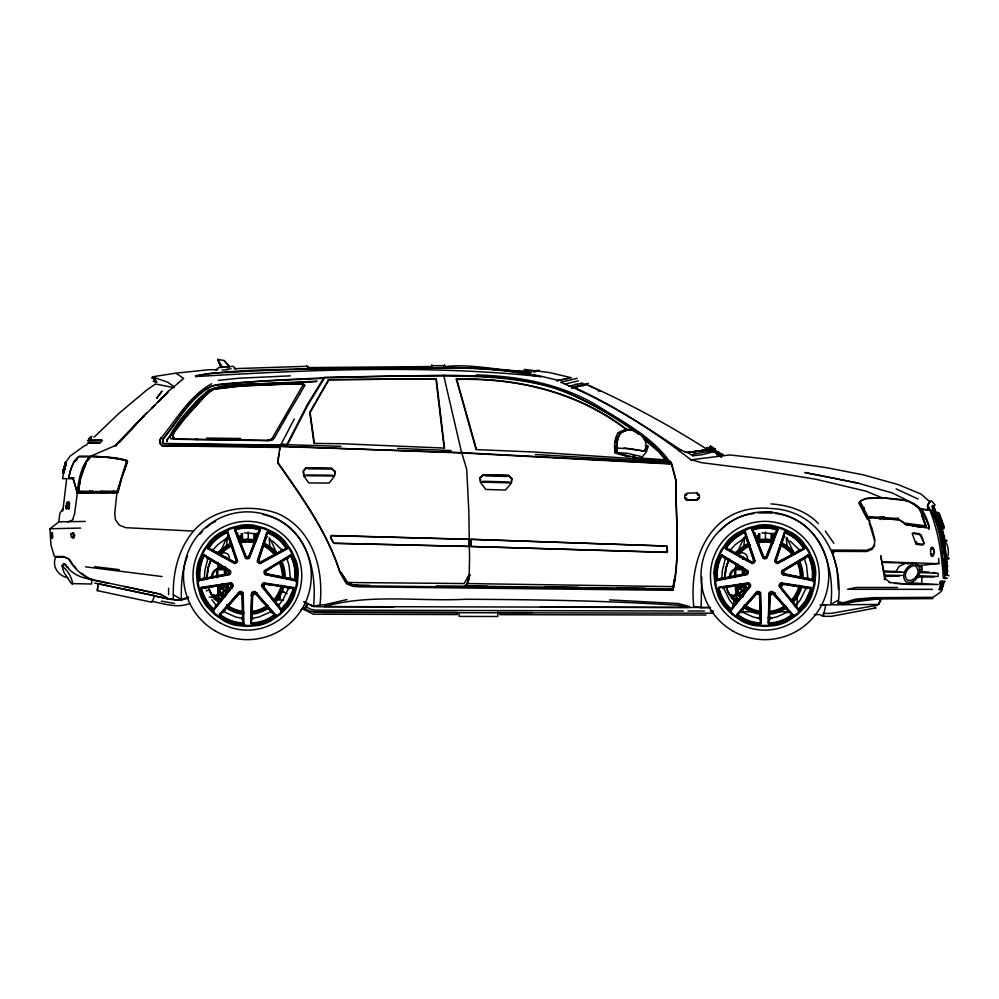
<?xml version="1.0" encoding="UTF-8"?>
<svg xmlns="http://www.w3.org/2000/svg" width="999" height="999" viewBox="0 0 999 999"><rect width="100%" height="100%" fill="white"/><g stroke="black" fill="none" stroke-linecap="round" stroke-linejoin="round"><path stroke-width="1.5" d="M241.958 619.505L242.657 615.646L242.045 593.881A2.398 2.21 20.1 0 0 239.785 593.056L223.077 611.875L223.289 612.674M251.923 624.038L252.647 623.001L250.849 623.251L251.96 593.369A3.459 3.309 -19.9 0 1 255.182 592.207L274.513 614.285L274.176 615.559L269.006 618.793A41.908 41.908 0 0 1 258.379 622.652L252.335 623.476L251.261 622.714L252.41 593.906A2.81 2.66 -19.9 0 1 255.17 592.907L273.863 614.248L273.639 615.396L268.669 618.443A40.522 40.522 0 0 1 258.416 622.165L250.849 623.251L251.561 592.769A3.896 3.734 -19.9 0 1 255.107 591.483L275.175 614.435L274.85 615.734L269.418 619.13A44.031 44.031 0 0 1 258.266 623.164C256.381 623.276 249.675 625.636 251.736 622.265M769.392 624.038L770.117 623.001L768.318 623.251L769.442 593.369A3.459 3.309 -19.9 0 1 772.652 592.207L791.982 614.285L791.645 615.559L786.475 618.793A41.908 41.908 0 0 1 775.848 622.652L769.804 623.476L768.731 622.714L769.879 593.906A2.81 2.66 -19.9 0 1 772.639 592.907L791.333 614.248L791.108 615.396L786.138 618.443A40.522 40.522 0 0 1 775.886 622.165L768.318 623.251L769.03 592.769A3.896 3.734 -19.9 0 1 772.577 591.483L792.644 614.435L792.319 615.734L786.887 619.13A44.031 44.031 0 0 1 775.736 623.164C773.85 623.276 767.145 625.636 769.205 622.265M797.14 604.133L797.152 596.453M932.841 598.626L873.126 598.963L855.419 600.449L843.955 603.821L838.198 603.783C844.068 559.065 820.703 509.902 770.229 508.454C711.713 503.196 688.386 557.117 693.768 606.543L701.136 607.679L710.476 607.642M303.796 601.76L313.511 606.48L319.98 604.832C324.088 569.592 312.912 529.145 277.872 513.611C249.862 503.259 213.711 507.654 193.519 531.106C177.622 549.925 172.253 574.875 173.439 598.975L168.594 598.901L94.743 583.091M188.674 597.04L181.368 599.575C181.094 584.852 181.868 569.705 187.575 555.956M242.757 619.043L242.769 615.659M242.919 622.252L242.332 593.893A2.81 2.66 20.1 0 0 239.573 592.882L220.816 614.16L221.041 615.322L225.999 618.381A40.522 40.522 0 0 0 236.239 622.127L243.806 623.239L243.182 592.757A3.896 3.734 20.1 0 0 239.648 591.458L219.505 614.348L219.817 615.659L225.25 619.055A44.043 44.043 0 0 0 236.388 623.126C240.971 625.249 243.931 622.215 243.806 623.239L242.008 622.989L242.72 624.025M243.394 622.702L242.782 593.356A3.459 3.309 20.1 0 0 239.56 592.182L220.167 614.198L220.492 615.484L225.662 618.731A41.908 41.908 0 0 0 236.276 622.614C239.947 625.187 243.744 621.278 243.232 623.9L242.32 623.463M252.697 619.517L252.023 615.659L252.685 593.906A2.398 2.21 -19.9 0 1 254.957 593.081L269.405 609.365L271.341 612.774M444.38 365.884L444.368 367.57L470.429 368.132M444.655 364.685L444.555 367.32L482.879 368.107L531.268 372.664M759.427 619.505L760.239 616.795M760.389 622.252L759.802 593.893A2.81 2.66 20.1 0 0 757.042 592.882L738.286 614.16L738.511 615.322L743.468 618.381A40.522 40.522 0 0 0 753.708 622.127L761.275 623.239L760.664 592.757A3.896 3.734 20.1 0 0 757.117 591.458L736.975 614.348L737.299 615.659L742.719 619.055A44.043 44.043 0 0 0 753.858 623.126C758.441 625.249 761.4 622.215 761.275 623.239L759.477 622.989L760.189 624.025M760.863 622.702L760.251 593.356A3.459 3.309 20.1 0 0 757.042 592.182L737.637 614.198L737.961 615.484L743.131 618.731A41.908 41.908 0 0 0 753.745 622.614C757.417 625.187 761.213 621.278 760.701 623.9L759.789 623.463M226.036 594.58L225.599 594.892C217.932 596.603 216.221 585.489 224.763 586.888L226.036 587.087L224.763 586.163L225.836 586.588L219.743 587.35L217.957 590.696L219.743 594.043L225.786 594.417L225.836 595.067L225.836 586.588L217.982 585.651L217.932 595.466C211.276 598.051 209.303 591.608 208.379 586.638M743.756 595.067L743.718 594.417C737.886 596.428 733.89 591.346 735.901 585.651L743.756 586.588L743.955 594.58M217.982 585.651L217.932 595.466L224.763 595.466L224.763 594.505L224.763 595.466M726.298 586.638C727.222 591.608 729.208 598.051 735.851 595.466L735.901 585.651M760.102 619.03L759.515 593.881A2.398 2.21 20.1 0 0 757.254 593.056L740.546 611.875L740.759 612.674M65.734 462.287L62.862 472.477L65.734 462.287L62.55 478.646L66.658 478.658L62.837 511.063M65.734 462.562L64.61 466.57M66.783 506.343L66.271 505.369L66.396 506.306L66.384 505.619L66.396 506.306L67.77 506.093L68.132 502.41C68.332 503.996 70.842 502.747 67.795 505.232C69.256 507.442 67.095 503.621 67.22 504.02C70.03 501.248 66.234 503.371 68.044 503.359L67.895 503.396M67.42 502.347L68.544 503.384L67.408 502.922C66.471 503.071 66.496 502.272 67.033 503.409L66.533 502.647L67.433 503.346M66.409 505.719L67.108 506.293L67.882 505.357C71.079 498.301 68.506 508.354 67.32 504.02L68.019 503.658L67.445 506.268L69.368 505.669L69.318 506.381L67.445 506.268L69.318 506.381L69.368 505.669M313.511 606.48C317.482 568.806 305.594 522.814 262.912 514.585M64.148 466.633L63.412 472.003M65.222 462.762L64.685 465.172L65.472 462.325M204.52 577.185L204.72 571.203L207.617 559.615M721.99 577.185L722.202 571.203L725.087 559.615M256.106 540.721L256.268 536.151M773.313 540.721L773.488 536.151L773.488 540.746M52.235 533.778L52.423 532.754L52.66 538.124M205.195 588.573L205.544 587.824L222.053 584.964M722.664 588.573L723.014 587.824L747.864 583.841A2.81 2.66 60.1 0 1 749.325 586.388L731.555 608.491L730.381 608.466L726.51 604.108A40.534 40.534 0 0 1 721.078 594.655L718.681 587.387L748.825 582.804A3.896 3.734 60.1 0 1 750.711 586.076L731.593 609.815L730.257 609.727L725.973 604.969A44.031 44.031 0 0 1 720.067 594.68C711.413 582.217 733.366 588.861 739.472 584.69M66.733 505.344L66.271 506.018L66.883 505.332L66.246 505.706L68.219 505.694L67.695 506.281L67.832 503.896L66.696 504.52L67.72 504.707M68.157 506.406L67.22 505.606L67.108 506.293L68.269 505.244L67.295 505.044L67.745 505.656M63.149 472.415L63.986 468.331L62.862 472.477L63.861 468.319L63.112 471.316C62.9 475.799 64.748 461.7 63.062 472.19L63.212 472.677M941.982 540.871L942.232 540.009L942.681 544.58M945.603 575.199L945.653 561.213M730.044 576.885L730.169 574.388M207.13 576.885L208.004 568.506L211.301 559.178M229.146 583.878L230.432 584.115A2.398 2.21 60.1 0 1 231.643 586.201L229.845 589.697L214.086 608.491C214.073 612.774 209.328 605.931 208.504 604.969A44.031 44.031 0 0 1 202.585 594.68L200.624 588.598L201.211 587.387L231.356 582.804A3.896 3.734 60.1 0 1 233.242 586.076L214.123 609.815L209.041 604.108A40.534 40.534 0 0 1 203.609 594.655L200.824 587.699L201.985 588.374L230.394 583.841A2.81 2.66 60.1 0 1 231.855 586.388L231.406 587.624M725.049 576.885L725.923 568.506L728.546 560.451M731.63 609.14L731.593 609.815L730.793 608.641L730.731 609.952L726.223 604.495A41.908 41.908 0 0 1 720.591 594.705L718.718 588.898L719.292 587.699L748.301 583.304A3.459 3.309 60.1 0 1 750.012 586.263L731.63 609.14L730.381 608.466L731.131 610.002L731.555 608.491M921.577 584.19L921.99 576.585M712.275 448.551L715.034 451.373L701.81 454.745L692.869 455.781L692.956 454.183L710.351 451.061M946.503 570.804L946.265 575.362L946.428 561.201M614.885 445.454L615.459 452.447M675.886 480.169C675.324 516.283 680.531 554.045 672.814 589.348L358.966 585.826L352.56 585.352L346.366 582.779L339.76 571.515C326.86 530.993 301.698 496.565 277.66 462.1L280.332 444.493L287.025 444.355L307.292 404.695L324.126 377.297L443.656 375.262C484.827 375.811 527.085 376.785 566.008 391.708C603.296 409.74 642.669 429.695 669.055 462.412L665.122 459.84L634.84 457.654L633.528 458.666L534.715 452.035L476.111 449.6L456.268 379.096C517.707 377.41 578.646 392.108 627.884 430.269M279.595 450.574L280.532 445.467L163.561 443.768L162.375 442.832L162.912 438.886C179.808 420.342 192.208 388.686 219.593 384.228C278.858 379.083 338.361 376.96 397.827 376.148C449.687 376.348 502.859 373.189 553.271 387.824C584.028 398.301 612.487 414.997 638.536 434.29M279.096 453.658L277.859 463.086C301.898 497.539 327.06 531.98 339.96 572.489L346.566 583.766L352.747 586.338L359.165 586.813L673.014 590.334C680.731 555.032 675.524 517.257 676.086 481.156L671.278 463.648L461.738 452.622L279.895 446.516M95.504 580.806L90.822 579.283L160.177 594.143L168.594 598.901L160.165 594.143L124.176 586.475M946.702 575.449L946.965 561.201M946.965 575.461L947.227 561.201L945.017 561.226M62.737 567.12L64.011 564.423L65.709 564.822C71.116 573.763 81.606 578.359 91.721 579.283M226.823 592.195L227.173 587.462L226.036 584.615M227.01 592.207L227.36 587.424L226.224 584.565M744.742 592.195L745.092 587.462M744.929 592.207L745.291 587.424L743.968 584.615M68.931 502.31L69.418 503.096M226.623 546.853L227.335 537.687L217.595 544.817L213.586 549.275M743.83 546.853L744.555 537.687M212.787 609.727L212.899 608.466L213.661 610.002L214.086 608.491M730.257 609.727L730.306 609.04M63.711 468.344L62.962 472.702M68.569 508.691L68.719 506.943C71.204 511.051 61.463 506.593 69.206 506.805L69.018 508.953M206.918 579.245L199.538 580.294L199.788 572.814A40.522 40.522 0 0 1 201.698 562.075L203.684 555.144L204.533 554.982L230.582 570.841A3.896 3.734 -79.9 0 1 229.92 574.55L200.462 579.957L199.525 579.033L199.313 572.927A41.908 41.908 0 0 1 201.298 561.8L203.596 556.156L204.795 555.606L229.845 570.891A3.459 3.309 -79.9 0 1 229.246 574.25L207.13 578.796M465.122 586.038L467.807 583.578L469.867 574.462L467.594 583.566L465.272 586.713L466.97 583.566L469.23 574.462L469.555 558.029L468.818 511.001L466.708 469.355L461.226 450.986L443.656 375.262M739.672 566.271L721.965 556.231L721.515 554.969L721.328 556.668L722.277 555.606L747.314 570.891A3.459 3.309 -79.9 0 1 746.728 574.25L717.944 579.957L716.995 579.033L716.783 572.927A41.908 41.908 0 0 1 718.768 561.8L721.153 555.144L722.002 554.982L748.051 570.841A3.896 3.734 -79.9 0 1 747.389 574.55L717.469 580.456L716.508 579.52L716.295 573.126A44.043 44.043 0 0 1 718.368 561.45L721.153 555.144L721.653 556.356L719.168 562.075A40.522 40.522 0 0 0 717.257 572.814L717.007 580.294L717.869 579.27L746.128 573.901A2.81 2.66 -79.9 0 0 746.64 571.016L725.062 558.116L724.312 558.453M701.785 577.135L701.136 607.679M201.249 588.898L201.823 587.699L230.831 583.304A3.459 3.309 60.1 0 1 232.53 586.263L214.148 609.14L212.837 609.04L208.754 604.495A41.908 41.908 0 0 1 203.122 594.705L200.662 588.061L201.823 588.673L200.624 588.598M295.741 579.67L295.979 573.276A44.031 44.031 0 0 0 293.943 561.6L291.546 555.656L290.322 555.119L264.236 570.891A3.896 3.734 80.1 0 0 264.885 574.612L294.78 580.606L295.741 579.67L294.842 578.783L295.017 572.964A40.522 40.522 0 0 0 293.144 562.225L290.821 555.094L290.359 556.356L272.627 566.346M813.211 579.67L813.448 573.276A44.031 44.031 0 0 0 811.413 561.6L809.015 555.656L807.791 555.119L781.705 570.891A3.896 3.734 80.1 0 0 782.354 574.612L812.249 580.606L813.211 579.67L812.312 578.783L812.487 572.964A40.522 40.522 0 0 0 810.614 562.225L808.291 555.094L807.841 556.356L783.253 571.316A2.398 2.21 80.1 0 0 783.666 573.688L808.316 578.733L808.89 578.159M97.34 590.634L98.052 583.578L154.808 595.666L151.811 602.247L97.34 590.634L98.089 583.578M295.254 579.183L295.492 573.076A41.908 41.908 0 0 0 293.544 561.95L291.258 556.293L290.06 555.744L264.96 570.941A3.459 3.309 80.1 0 0 265.547 574.313L294.318 580.107L295.254 579.183L295.529 580.157L294.842 578.783L295.254 580.444L294.393 579.42L266.146 573.963A2.81 2.66 80.1 0 1 265.647 571.066L287.25 558.254L287.999 558.591M812.736 579.183L812.961 573.076A41.908 41.908 0 0 0 811.013 561.95L808.728 556.293L807.529 555.744L782.429 570.941A3.459 3.309 80.1 0 0 783.016 574.313L811.787 580.107L812.736 579.183L812.999 580.157L812.312 578.783L812.724 580.444L811.862 579.42L783.616 573.963A2.81 2.66 80.1 0 1 783.116 571.066L790.097 566.346M225.037 574.949L226.036 569.155M742.956 574.949L743.968 569.155M743.144 574.962L744.143 569.218M78.409 492.382L117.894 492.37L116.895 492.982L114.748 513.424L115.409 519.605L119.243 525.124L125.812 527.684L193.519 531.106M67.158 504.632L67.27 506.006L68.357 505.694C66.384 505.019 69.418 504.245 68.831 503.971M216.983 568.481L216.771 577.597M734.914 568.481L734.69 577.597M735.202 567.469L734.877 577.597M66.384 505.619L66.933 505.719M69.368 502.984L67.433 503.021M294.318 580.107L294.643 579.183L294.78 580.606L293.956 579.557M811.787 580.107L812.112 579.183L812.249 580.606L811.425 579.557M272.764 584.765L292.769 588.511L293.931 587.837L287.912 601.036L280.569 609.927L261.526 586.113A3.896 3.734 -59.9 0 1 263.424 582.854L293.544 587.537L294.131 588.736L292.145 594.817A44.031 44.031 0 0 1 286.201 605.082C285.377 606.043 280.607 612.874 280.619 608.591L262.912 586.438A2.81 2.66 -59.9 0 1 264.385 583.891L285.864 587.35L289.548 588.736M781.031 587.487L780.594 586.251A2.398 2.21 -59.9 0 1 781.805 584.165L810.239 588.511L811.4 587.837L805.381 601.036L798.039 609.927L778.995 586.113A3.896 3.734 -59.9 0 1 780.893 582.854L811.013 587.537L811.6 588.736L809.615 594.817A44.031 44.031 0 0 1 803.671 605.082C802.846 606.043 798.076 612.874 798.089 608.591L782.379 589.747M68.906 503.721L69.493 504.02L69.056 502.597L69.418 504.358L68.919 502.897M633.179 458.266L633.503 455.681M633.865 455.944L633.528 458.666L667.569 461.113L669.055 462.412L535.302 454.508M58.891 521.091L59.878 513.324L63.049 508.503M938.96 563.324L921.615 565.397L916.058 564.91M74.638 513.361L77.385 492.994L72.964 478.746L68.382 478.633L70.954 468.656L74.438 460.914L78.084 457.08M226.336 574.612L227.135 570.054M744.255 574.612L745.054 570.054M61.813 566.633L62.05 564.86M511.076 482.917L511.663 478.558L508.503 475.661L483.491 475.037L480.319 477.797L480.756 482.092L511.076 482.917L507.942 481.93L483.678 481.268L480.756 482.092M512.075 478.409L511.451 483.079L505.394 490.047L485.839 489.46L480.369 482.242L479.907 477.634L483.354 474.65L508.653 475.274L511.663 478.558M64.198 468.281L63.574 471.491M476.223 374.912C518.131 376.074 560.576 383.728 597.04 405.444C622.727 421.878 651.885 436.313 669.805 461.9L670.192 462.45L668.518 462.45C661.563 452.335 652.472 443.893 642.32 437.025M235.702 530.519L236.301 529.52L242.02 528.346A40.522 40.522 0 0 1 252.922 528.371L260.402 529.932L249.313 558.329A3.896 3.734 0.1 0 1 245.542 558.329L234.528 529.895L235.277 528.783L241.546 527.46A44.043 44.043 0 0 1 253.396 527.472L260.339 529.445L259.166 530.107L248.901 556.967A2.81 2.66 0.1 0 1 245.954 556.967L235.702 530.519L234.528 529.895L235.951 529.782L234.84 529.083L241.82 527.909A41.908 41.908 0 0 1 253.122 527.922L259.091 529.208L259.827 530.294L249.138 557.617A3.459 3.309 0.1 0 1 245.717 557.617L235.102 530.257L236.301 529.52L234.603 529.395L235.764 530.069L235.102 530.257M753.171 530.519L753.783 529.52L759.49 528.346A40.522 40.522 0 0 1 770.391 528.371L777.871 529.932L766.782 558.329A3.896 3.734 0.1 0 1 763.011 558.329L751.997 529.895L752.746 528.783L759.015 527.46A44.043 44.043 0 0 1 770.878 527.472L777.809 529.445L776.648 530.107L766.37 556.967A2.81 2.66 0.1 0 1 763.423 556.967L753.171 530.519L751.997 529.895L753.421 529.782L752.309 529.083L759.29 527.909A41.908 41.908 0 0 1 770.591 527.922L776.56 529.208L777.309 530.294L766.608 557.617A3.459 3.309 0.1 0 1 763.186 557.617L752.572 530.257L753.783 529.52L752.072 529.395L753.234 530.069L752.572 530.257M672.439 588.848L674.775 578.021L673.651 586.638L672.439 588.848L465.759 586.038M102.635 492.982L102.984 490.809M928.358 509.153L928.521 508.116M116.895 492.982L77.323 492.994L78.459 492.382L77.085 491.958C78.971 479.782 80.832 466.296 89.56 456.905L90.859 456.743M65.347 463.598L65.097 465.122L65.41 463.823M735.888 590.696C734.215 585.389 745.604 587.837 742.682 586.163L743.955 587.087L742.682 586.888C734.153 585.489 735.851 596.603 743.518 594.892L743.718 594.417M78.958 489.385L79.421 486.525M79.895 483.666L80.37 480.794M91.933 492.694L92.345 490.497M100.612 493.056L100.974 490.821M64.386 468.656C60.327 486.863 69.543 448.663 64.848 466.77M212.662 576.885C212.525 569.855 219.705 567.532 225.449 567.594C219.243 566.77 211.576 569.555 211.576 576.885M730.581 576.885C730.481 570.304 737.162 567.27 742.894 567.807M225.424 573.026L226.224 569.218M465.272 586.713L465.534 585.189M90.085 490.497L89.698 492.694L77.323 492.994M729.495 576.885C729.495 569.967 736.638 566.72 742.682 567.619L742.682 566.895M89.823 491.583L77.922 491.446C79.932 479.145 81.881 465.696 90.672 456.193L114.96 445.716L168.356 391.296M65.16 463.511L65.609 462.699L64.286 466.633L64.685 465.172M615.047 442.969L616.907 435.826M64.023 470.404C62.7 479.345 68.182 455.194 64.873 466.77M334.153 475.999L334.977 471.59L331.531 468.656L306.144 468.194L303.496 471.228L304.158 475.699L334.153 475.999L331.181 475.199L307.168 474.95L304.158 475.699M335.402 471.441L334.515 476.161L329.108 483.066L308.691 482.904L303.783 475.849L303.084 471.116L305.969 467.807L331.68 468.269L334.977 471.59M74.688 513.361L72.652 519.755M914.06 533.628L921.228 534.964L924.137 543.344L923.513 544.343L916.945 543.481L916.083 542.02L916.945 543.481M167.195 439.797L167.233 441.558L166.821 439.672C183.416 422.614 195.205 392.382 220.317 386.526C252.447 383.416 284.752 382.917 316.983 381.181L316.308 381.543C282.118 384.053 247.402 382.58 213.574 388.361C194.168 401.136 181.581 422.015 167.195 439.797L166.583 440.746L167.445 441.221M226.436 532.579L221.179 535.901A40.522 40.522 0 0 0 212.812 542.894L208.067 548.888L234.777 563.598A3.896 3.734 -39.9 0 0 237.662 561.176L227.909 532.292L226.623 531.918L220.966 534.915A44.031 44.031 0 0 0 211.875 542.519L207.804 548.463L209.128 548.226L234.228 562.287A2.81 2.66 -39.9 0 0 236.476 560.402L227.422 533.516L226.311 533.141L227.909 532.292L226.761 533.116L227.16 531.868L221.041 535.427A41.908 41.908 0 0 0 212.375 542.682L208.616 547.489L208.741 548.801L234.453 562.937A3.459 3.309 -39.9 0 0 237.075 560.751L227.71 532.942L226.623 531.918M743.905 532.579L738.648 535.901A40.522 40.522 0 0 0 730.281 542.894L725.536 548.888L752.247 563.598A3.896 3.734 -39.9 0 0 755.144 561.176L745.379 532.292L744.093 531.918L738.436 534.915A44.031 44.031 0 0 0 729.345 542.519L725.274 548.463L726.598 548.226L751.698 562.287A2.81 2.66 -39.9 0 0 753.945 560.402L744.892 533.516L743.78 533.141L745.379 532.292L744.23 533.116L744.63 531.868L738.511 535.427A41.908 41.908 0 0 0 729.844 542.682L726.086 547.489L726.211 548.801L751.922 562.937A3.459 3.309 -39.9 0 0 754.545 560.751L745.179 532.942L744.093 531.918M66.184 507.33C67.395 512.587 64.011 504.195 69.231 507.205M64.935 466.933L66.384 462.25L65.36 466.708M289.91 556.368L290.322 555.119L290.996 556.793L291.546 555.656M807.379 556.368L807.791 555.119L808.478 556.793L809.015 555.656M64.898 468.419L63.649 472.24L64.56 468.469M293.506 589.035L292.932 587.837L263.936 583.354A3.459 3.309 -59.9 0 0 262.225 586.313L280.544 609.24L281.855 609.14L285.951 604.62A41.908 41.908 0 0 0 291.621 594.842L294.093 588.211L292.932 588.811L293.544 587.537L292.932 587.837L292.982 589.26L294.131 588.736M810.976 589.035L810.414 587.837L781.418 583.354A3.459 3.309 -59.9 0 0 779.695 586.313L798.014 609.24L799.325 609.14L803.421 604.62A41.908 41.908 0 0 0 809.09 594.842L811.563 588.211L810.401 588.811L811.013 587.537L810.414 587.837L810.451 589.26L811.6 588.736M68.382 478.633L69.693 477.922L68.706 477.722C70.454 470.242 72.315 462.075 78.471 456.918L89.56 456.905M943.156 585.951L944.367 581.393M104.358 491.433L117.145 491.433L126.461 461.526L125.537 460.277C110.327 456.593 94.555 456.031 78.946 456.168M117.57 492.982L121.566 477.959L127.21 462.187L125.862 460.364L126.274 460.864M77.922 491.446L118.144 491.633L122.028 477.072L127.535 461.488L126.523 460.114L114.773 457.704L91.071 456.568M199.525 579.033L199.538 580.294L200.387 579.27L228.659 573.901A2.81 2.66 -79.9 0 0 229.171 571.016L204.945 556.243L203.846 556.668L204.533 554.982L204.183 556.356L203.309 555.519L200.899 561.45A44.043 44.043 0 0 0 198.826 573.126L199.263 580.007L200.15 579.045L199.038 579.52M629.358 456.605L617.132 453.034C615.846 446.303 616.608 438.823 620.416 432.979L627.946 429.682L630.456 429.682L625.874 429.295L618.156 432.654C614.472 438.648 613.811 446.191 615.222 452.984L626.86 456.443L635.114 456.481M716.995 579.033L716.508 579.52M940.071 589.373L942.894 581.406L940.246 589.373M939.547 583.678L940.184 581.406L942.894 581.406M646.503 445.741L648.114 446.341L646.44 451.923L642.32 456.818L627.097 453.234L617.444 452.797C616.196 446.216 616.92 438.898 620.654 433.191C628.408 426.823 638.486 430.981 644.305 437.712L646.503 445.741L644.692 451.186L629.632 448.638L616.783 448.139L617.769 448.139M81.656 475.586L83.416 469.93M212.188 549.2L212.25 550.012L234.365 562.05A2.398 2.21 -39.9 0 0 236.214 560.501L228.259 536.625L227.472 536.413M729.657 549.2L729.732 550.012L751.835 562.05A2.398 2.21 -39.9 0 0 753.683 560.501L745.741 536.625L744.942 536.413M63.287 471.166L63.387 469.942M174.038 432.704L172.59 436.713L174.276 439.223L269.056 440.671L272.365 439.785L274.425 437.949M63.924 470.029L64.323 468.356M63.998 468.394L63.611 469.855M624.063 448.089L644.692 451.186L646.828 445.754M268.306 531.98L268.619 533.204L267.02 532.355L257.767 560.776A3.459 3.309 40.1 0 0 260.377 562.974L286.139 548.926L286.263 547.614L282.53 542.794A41.908 41.908 0 0 0 273.876 535.514L268.494 532.642L267.22 533.004L258.366 560.439A2.81 2.66 40.1 0 0 260.614 562.325L285.514 548.738L285.702 547.577L282.08 543.006A40.522 40.522 0 0 0 273.751 535.976L267.02 532.355L257.168 561.201A3.896 3.734 40.1 0 0 260.065 563.636L286.813 549.013L286.963 547.677L283.029 542.632A44.043 44.043 0 0 0 273.951 534.989C272.228 534.24 266.733 529.707 267.507 533.578M785.776 531.98L786.088 533.204L784.49 532.355L775.236 560.776A3.459 3.309 40.1 0 0 777.846 562.974L803.608 548.926L803.733 547.614L799.999 542.794A41.908 41.908 0 0 0 791.345 535.514L785.963 532.642L784.69 533.004L775.836 560.439A2.81 2.66 40.1 0 0 778.084 562.325L802.984 548.738L803.171 547.577L799.562 543.006A40.522 40.522 0 0 0 791.22 535.976L784.49 532.355L774.65 561.201A3.896 3.734 40.1 0 0 777.534 563.636L804.282 549.013L804.432 547.677L800.499 542.632A44.043 44.043 0 0 0 791.42 534.989C789.697 534.24 784.203 529.707 784.977 533.578M67.92 505.319L67.882 503.621L67.408 504.32M288.199 588.948L282.967 599.675L279.27 604.395M805.681 588.948L800.436 599.675L796.752 604.395M160.739 437.962L159.553 440.871L159.902 443.581L162.038 445.754L280.095 447.49M291.421 578.159L290.846 578.733L266.196 573.688A2.398 2.21 80.1 0 1 265.784 571.316L272.764 566.595M333.903 543.394L331.518 539.16L330.794 536.55L331.531 535.701L469.093 539.298L469.118 546.428L333.903 543.394L331.331 539.223L330.582 536.5L331.443 535.501L469.093 539.298M939.01 589.472L941.77 589.36L943.218 585.951M287.225 445.329L307.492 405.681L324.325 378.284C286.938 380.182 249.338 380.881 212.188 385.739C190.734 397.44 178.022 420.367 163.274 439.023L162.75 442.669L163.736 443.444L279.583 445.104M220.729 551.098L226.835 537.512M737.337 552.459L744.055 537.512M86.251 462.849L81.144 476.198L78.172 492.395L77.06 492.994M280.544 609.24L281.044 608.766L281.031 610.102L281.855 609.14L281.431 610.064L280.619 608.591M798.014 609.24L798.513 608.766L798.501 610.102L799.325 609.14L798.9 610.064L798.089 608.591M881.118 598.851L878.521 604.445L881.118 598.851L878.521 604.445L820.029 604.932M83.854 468.519L85.664 464.685M895.591 571.865L899.325 566.171L905.681 563.286L908.278 564.035M722.277 555.606L721.653 556.356L722.002 554.982L722.414 556.243M294.243 418.981L281.643 443.281M211.114 559.003L207.73 568.606L206.98 579.545M729.045 559.003L725.649 568.606L724.899 579.545M934.927 508.853L932.916 510.027M931.717 549.438L932.467 548.101L933.378 548.189L934.415 551.997L933.391 555.606L931.73 554.02M716.845 454.607L718.306 453.946L718.606 452.16L716.845 454.607L721.178 457.005L722.939 454.557L713.586 450.137L714.797 449.975L709.852 447.24L706.268 448.226L705.456 449.675L709.19 451.735L713.736 451.898L715.459 449.175L714.235 449.013M709.44 448.039L710.514 446.116L715.459 449.175M710.189 448.464L710.514 446.116M709.19 451.735L709.989 450.287L714.797 449.975M711.738 447.102L710.938 448.551L714.66 450.611M717.669 453.846L718.606 452.16M722.002 456.243L722.352 454.508M721.178 457.005L722.939 454.557M932.442 511.038L935.239 509.577M469.23 574.462L464.16 583.541L358.004 582.604L346.853 582.355L341.009 572.377L347.54 582.392L353.047 584.914L359.465 585.839M274.238 438.199L285.589 418.231M299.9 393.893L304.845 385.302L303.047 383.366L240.871 385.851L213.037 389.098M470.879 539.323L666.733 546.053L667.557 551.298L666.783 552.435L470.879 546.478L470.879 539.323L666.733 546.053M285.402 418.481L300.075 393.643M328.521 379.72L309.727 412.375L313.973 443.406L341.183 443.706L444.518 448.089L436.326 378.783L328.521 379.72L436.326 378.783M328.758 380.057L310.127 412.425L314.323 443.069M742.682 559.278L743.756 558.716L742.894 558.116L743.518 558.891M162.038 445.754L226.81 445.841L280.12 447.152M208.117 586.575L211.838 595.404L225.225 595.267M200.462 579.957L200.15 579.045L200 580.456L200.824 579.42M717.944 579.957L717.619 579.045L717.469 580.456L718.293 579.42M208.616 547.489L208.067 548.888L209.178 547.464L207.929 547.552M726.086 547.489L725.536 548.888L726.66 547.464L725.399 547.552M874.437 544.705L872.214 548.014L866.807 550.237L831.88 550.062L837.125 569.705L838.386 589.298M470.879 546.478L666.67 552.235L667.357 547.427L666.62 546.253M66.771 460.914L70.055 456.168L84.565 445.716L87.2 444.767M697.202 493.244L699.387 494.992L699.387 498.201L697.202 499.962L686.925 499.962L684.74 498.201L684.74 494.992L686.925 493.244L697.489 492.832M669.854 462.287L670.454 461.463L671.89 464.06L461.85 452.959L279.92 446.178L281.081 446.203M670.054 463.274L670.279 461.9M71.678 533.778L73.476 532.754L74.788 535.439L73.789 538.124L71.866 537.1M178.821 424.55L181.481 421.091M173.851 432.954L186.85 415.996L204.445 396.628M306.805 604.47L305.319 606.381L311.164 609.44L315.746 610.139L683.391 611.013M788.81 612.774L786.887 609.365L772.427 593.081A2.398 2.21 -19.9 0 0 770.167 593.906L769.492 615.659L770.167 619.517M91.334 439.073L90.697 438.436L87.475 440.671L102.435 440.384L99.6 443.244L87.25 443.256M884.227 516.995L883.441 517.957L881.068 517.957L880.281 516.995L884.227 516.995L884.227 519.555M223.239 611.987L225.374 609.365M86.851 461.575L90.31 457.405M229.633 589.51L215.959 605.819L215.147 605.744M216.708 605.556L218.406 603.533M223.464 611.213L225.162 609.178M215.984 605.956L218.194 603.359M199.763 534.39L202.372 531.468M731.056 549.275L735.064 544.817L744.73 537.799M929.594 502.41L927.397 505.969L928.583 509.527M186.663 416.246L204.258 396.878L211.239 390.821M206.843 558.453L210.514 559.79L229.033 571.253A2.398 2.21 -79.9 0 1 228.609 573.626L207.28 578.009L203.384 577.984M75.262 461.388L77.547 458.928M146.616 412.699L117.482 443.481M135.864 424.9L119.793 442.045L116.196 444.755M138.936 421.615L144.068 416.158M644.38 451.024L645.004 450.836M215.784 370.429L218.544 367.62L229.42 366.645L224.101 360.514L217.695 359.378L221.066 367.407L233.366 366.308L235.764 369.205M88.661 438.886L90.897 436.638M91.97 436.413L88.699 439.685M151.561 408.616L154.833 405.394M158.092 402.185L167.882 392.545M72.278 584.015L72.715 583.591C71.541 577.347 68.094 570.766 63.012 566.883L62.637 568.518L64.186 572.802L71.391 583.591L91.658 584.015L91.658 580.481M938.273 527.097L939.46 526.236L938.548 524.85L937.649 525.024M687.037 493.881L685.401 495.304L686.688 494.755M697.102 499.325L698.726 497.902L697.477 498.451M178.234 383.129L168.294 391.296M206.244 527.747L211.576 523.326L215.622 521.441M89.573 440.447L88.724 440.059L90.697 438.436M90.784 579.795C81.556 575.049 73.476 567.894 68.469 558.741L63.212 556.468L54.396 556.48L50.961 544.942L49.95 528.758L59.103 521.728M912.624 525.761L913.436 525.112L913.436 526.436M838.198 603.783L840.321 602.097M178.172 383.129L183.666 378.459L175.874 373.151L208.716 369.73L217.745 369.692M225.225 586.363L220.841 585.689M743.156 586.363L738.761 585.689M259.091 529.208L259.166 530.107L260.402 529.932L258.991 529.82L259.665 528.821M776.56 529.208L776.648 530.107L777.871 529.932L776.46 529.82L777.135 528.821M216.508 553.209L222.228 549.013A37.65 37.65 0 0 1 230.881 543.106M217.645 554.083L223.139 550.049A36.251 36.251 0 0 1 229.246 545.566M218.194 554.52L223.589 550.561A35.564 35.564 0 0 1 232.218 544.767M274.176 615.559L275.175 614.435L273.639 615.396L274.85 615.734M734.427 553.209L740.147 549.013A37.65 37.65 0 0 1 748.8 543.106M735.564 554.083L741.071 550.049A36.251 36.251 0 0 1 747.177 545.566M736.126 554.52L741.52 550.561A35.564 35.564 0 0 1 750.137 544.767M791.645 615.559L792.644 614.435L791.108 615.396L792.319 615.734M588.411 383.441L571.778 387.874L586.388 384.428L601.036 391.333M939.46 526.236L939.172 526.91M667.107 462.3L670.454 461.463M221.441 553.259L220.429 553.908C224.038 551.286 230.469 553.446 229.033 558.766M739.36 553.259L738.348 553.908C743.244 550.524 749.25 555.019 747.165 561.001M70.442 521.153L72.702 519.755M237.525 532.754L238.212 536.625L246.216 556.868A2.398 2.21 0.1 0 0 248.639 556.88L256.706 536.663L257.38 532.817M755.007 532.754L755.681 536.625L763.686 556.868A2.398 2.21 0.1 0 0 766.108 556.88L774.175 536.663L774.849 532.817M790.234 566.595L804.719 558.254L805.469 558.591M585.327 385.114L586.401 384.49M838.248 600.212L830.731 604.445C835.701 566.433 818.818 518.031 775.274 513.449M67.745 505.319L67.682 506.331L67.258 505.457M94.018 437.25L118.794 413.511L147.015 389.822L155.544 383.991L174.113 387.712L174.076 386.713L167.745 382.23L152.323 376.823L175.15 373.251M270.13 612.075L259.216 616.932L253.359 618.169M787.612 612.075L776.698 616.932L770.841 618.169M209.49 390.971L211.85 389.722M211.051 391.071L214.91 388.873L221.316 387.537M279.62 605.894L276.598 603.359L263.124 586.251A2.398 2.21 -59.9 0 1 264.335 584.165L272.715 585.039M797.102 605.894L796.278 605.956L780.381 586.438A2.81 2.66 -59.9 0 1 781.855 583.891L790.234 584.765M211.588 383.791C189.585 395.791 176.586 419.268 161.089 438.111L159.952 440.896L160.29 443.431L162.25 445.429M252.335 623.476L251.411 623.913L252.21 622.864L251.261 622.714M769.804 623.476L768.88 623.913L769.68 622.864L768.731 622.714M618.219 433.379L625.449 430.232M68.619 502.372L68.057 503.271M279.882 598.426L279.92 595.454L279.882 598.426L276.898 598.426M301.198 609.515L305.207 607.979L308.379 603.908L304.295 601.985M684.74 498.201L686.55 500.374L697.202 499.962M947.015 540.971L943.231 541.346L945.941 541.358M267.17 440.384L270.517 439.498L272.415 437.887L303.221 384.578L301.398 382.629L298.251 383.766L299.6 384.365M629.482 429.682L631.63 428.896L630.494 430.482M943.943 541.133L942.319 539.797L943.855 540.184L945.416 550.049L945.953 557.966L944.53 558.466L944.654 559.265L947.514 559.265M300.674 383.991L302.822 383.254M206.219 590.921L209.141 589.909M884.152 579.482L885.576 578.995L890.034 582.479M189.997 603.396C177.66 608.528 164.373 603.883 152.048 601.311M188.449 597.877C177.522 602.622 165.672 598.239 154.708 596.028M195.767 376.573C210.24 371.366 226.024 373.314 241.071 371.653C277.385 369.842 313.711 368.594 350.062 368.294C411.675 370.454 474.937 362.55 535.576 376.061L537.137 375.636C475.799 362.662 412.187 369.855 349.987 367.994C298.626 370.329 246.266 367.382 195.504 375.849L195.767 376.573C308.753 369.842 422.777 364.772 535.576 376.061M508.503 475.661L505.944 476.423L485.789 475.924L483.491 475.037M220.492 615.484L219.405 614.835L220.729 614.61L219.505 614.348L220.791 614.934L219.817 615.659M737.961 615.484L736.875 614.835L738.199 614.61L736.975 614.348L738.273 614.934L737.299 615.659M712.162 452.21L714.235 451.61L713.835 450.137M739.897 556.93L743.156 556.818L744.742 558.866M570.941 377.659L556.868 380.806L569.293 378.097M843.955 604.445L852.272 602.097L877.996 598.901M151.561 378.072L154.52 377.897L156.693 381.955L153.109 381.231M944.654 559.265L948.9 558.878M565.247 384.016L578.508 380.794M272.552 439.548L269.243 440.422L226.448 439.672M678.883 450.974L681.38 450.349L686.937 452.422M943.306 542.132L944.355 541.87L944.267 540.958M331.531 468.656L308.766 468.868L305.969 467.807M577.16 378.296L560.701 382.292C607.617 401.523 651.061 428.646 690.946 459.815L729.907 454.945L766.633 459.078L826.797 467.732L863.448 474.875L898.201 484.602L920.928 493.993L930.256 502.11M533.628 372.115L535.988 371.566M568.906 386.138L581.43 383.416M346.928 599.575L324.4 604.807L319.98 604.832M571.778 387.874L586.301 384.278L584.865 384.24M214.723 389.123L240.684 386.101M539.273 370.254C508.728 374.001 477.222 363.049 446.191 366.483L444.642 366.383M936.787 513.948L933.828 514.36L934.09 515.084L933.828 514.36M706.455 449.975L687.687 452.597L692.869 455.781M938.148 525.062L939.023 524.887L939.535 526.56L938.536 526.423M706.281 449.975L687.687 452.597M67.195 502.322L66.633 502.934L67.907 502.31M70.504 521.153L67.507 521.728L85.227 521.416M873.713 608.341L875.998 607.916L831.505 616.321L823.263 616.321L819.742 614.622L814.235 614.622M910.389 563.998L914.372 563.274L881.618 562.437M874.837 605.631L877.209 605.219L831.081 613.398L823.351 613.386L823.263 616.321L825.886 604.657L822.377 604.845M222.003 584.69L226.523 583.903M739.522 584.964L747.914 584.115A2.398 2.21 60.1 0 1 749.113 586.201L733.441 605.819L732.617 605.744M693.706 451.91L707.192 449.438C669.43 425.299 629.957 403.946 589.098 385.527M706.243 450.212L685.152 452.472M753.87 513.573L746.99 514.697A53.459 53.459 0 0 0 719.979 530.894M222.415 596.778L221.641 596.64L225.187 596.778L221.978 596.853L220.379 594.855M740.334 596.778L739.56 596.64L743.106 596.778L739.897 596.853L738.311 594.855M899.162 576.111L884.44 576.411M934.152 577.047L916.021 577.022M927.322 508.141L929.52 507.842M941.22 527.447L938.673 527.759M941.42 528.209L938.86 528.521M937.399 523.801L939.947 523.501L939.672 522.764L937.124 523.064M934.964 514.985L936.6 514.772M938.598 520.054L938.386 519.38L935.851 519.692M218.369 380.369L238.923 378.221L290.359 375.849M935.576 518.956L938.098 518.643L938.386 519.38M224.101 360.514L229.42 366.645M67.632 505.706L66.434 505.756L68.094 505.781L67.907 506.381L67.482 505.819M195.504 375.849L198.589 375.599M226.673 369.131L231.131 368.843M234.116 368.656L306.755 366.308M222.053 370.08L228.247 369.692M941.782 537.724L944.879 537.724M220.167 614.198L220.816 614.16M737.637 614.198L738.286 614.16M80.644 528.059L49.95 528.758M690.858 460.364L693.393 460.239M239.635 386.113L271.853 384.702M662.312 462.687L665.084 462.574M431.793 366.546L308.866 367.57L307.405 367.457L306.693 365.472M301.398 382.629C270.791 385.914 237.899 380.544 208.466 390.172C193.731 403.658 178.846 418.731 169.53 436.376L171.229 438.923L198.414 439.423M268.269 384.827L301.311 383.666M126.461 461.526L127.535 461.488M938.96 589.447L941.77 589.36M945.154 581.381L940.983 581.43L939.447 589.373C947.527 588.136 934.602 596.216 932.954 597.34L873.238 597.677L855.531 599.163L844.068 602.534L838.311 602.497M757.991 512.899L772.514 513.024M88.724 440.059L101.461 439.985M69.418 502.285L68.219 502.322L68.619 503.034M66.746 504.058L67.77 504.008M310.427 368.494L323.976 368.256M331.493 368.132L430.157 367.545L431.868 367.482L431.793 364.81M310.239 368.743L323.788 368.506M346.366 368.132L429.97 367.794L431.68 367.732L431.68 366.021M947.689 566.008L943.868 566.033M947.701 566.795L943.918 566.808M943.556 532.804L940.996 532.817M943.356 532.042L940.796 532.055M59.053 521.728L61.289 521.715M947.464 578.221L944.954 577.809C942.619 554.782 941.483 530.831 930.756 509.615M945.841 578.646L943.281 578.209C941.795 553.084 937.961 527.909 927.509 504.682L930.369 500.824L931.992 501.298L935.076 504.982L932.529 508.066L939.01 525.924L942.007 537.262L944.167 549.625L946.353 574.55L949.025 575.774M912.537 582.954L938.073 584.515L909.939 584.477L889.135 582.492M580.319 383.341L583.204 383.341M574.837 384.403L577.722 384.403M582.529 385.951L583.204 385.951M577.047 387.013L577.722 387.013M765.459 512.062L771.166 512.062M244.405 532.879L256.318 533.716M761.875 532.879L773.788 533.716M237.362 536.151L240.197 536.151L240.372 540.721M754.582 536.151L757.417 536.151L757.592 540.721M945.554 556.942C950.611 559.777 948.138 539.36 943.718 542.132L943.78 542.844M947.889 557.704L945.191 557.704L949.05 558.091M222.877 566.895L219.743 566.433L217.957 563.086M740.796 566.895L737.662 566.433L736.101 564.41M946.203 571.191L947.701 571.191M945.479 571.191L947.427 571.191M221.79 583.99L224.438 583.99M739.71 583.99L742.369 583.99M735.851 595.466L742.682 595.466L742.682 594.505L743.156 595.267M742.894 595.654L729.757 595.404L726.036 586.575M710.414 607.467L324.363 606.568C370.267 593.506 418.731 601.685 465.671 599.275C536.563 599.625 607.479 600.674 678.234 605.294L689.173 607.542L540.434 607.155M687.974 611.013L704.42 611.013M710.414 611.013L713.536 611.013M753.021 611.8L742.769 611.8L742.769 607.205M779.345 611.8L788.136 611.8M713.536 613.211L322.327 612.437L309.54 611.163L305.032 608.678M757.404 617.744L760.089 617.744M768.131 617.744L772.152 617.744M432.704 365.659L443.356 365.684M88.461 442.282L99.201 442.282L99.6 443.244M927.222 509.94L921.128 509.44C911.188 498.439 895.691 499.001 882.117 497.839C874.337 497.952 864.56 496.491 858.715 502.809L867.07 518.818L869.954 521.028M61.226 521.715L67.557 521.728M945.491 570.404L947.726 570.417M897.464 587.499L856.081 587.462L847.627 589.285L932.454 589.348M393.918 606.855L316.671 606.718L312.762 606.256L309.79 604.57M532.367 612.574L499.825 612.524L499.825 614.66L705.981 615.022M114.897 445.716L116.808 445.729M874.849 518.006L879.395 518.069M942.319 539.797L945.204 539.81M943.855 540.184L946.677 540.197M313.474 612.075L457.367 612.437L457.367 614.572L313.474 614.21L302.397 608.841M280.494 591.495L283.591 591.508M275.849 599.974L283.591 600.012M154.683 381.606L156.693 381.955M369.842 585.377L355.244 584.914M436.238 585.926L487.799 586.376M206.431 438.062L240.672 438.499M195.479 439.373L229.008 439.722M942.644 537.737L939.51 525.724L931.88 506.356M941.82 537.724L938.76 525.899M883.341 570.928L901.423 571.803M884.215 572.027L904.382 572.277M884.864 575.187L902.272 575.412M467.807 583.578L673.426 586.625M884.889 579.745L880.706 555.719L881.892 561.738L938.898 563.723L938.71 558.379M544.655 586.913L578.571 587.362M617.182 587.899L645.179 588.361M479.632 368.306L515.309 371.153M919.043 572.564L938.173 573.289L938.086 576.473L917.594 575.711M280.332 444.493L340.859 446.328M333.991 543.194L469.118 546.428M456.268 379.096L456.768 379.458C517.057 377.772 577.934 392.32 626.336 429.632M615.222 452.984L617.132 453.034M68.706 477.722L74.113 478.034M152.76 377.722L154.52 377.897M920.516 571.653L929.145 572.027M882.117 497.839L865.471 498.638L860.064 501.236L867.856 516.558L897.139 518.444L904.619 523.076L926.11 525.911L923.513 517.832L919.117 508.803L913.76 504.245L907.367 500.824L882.03 497.789L865.996 491.171L816.071 479.308L758.316 469.88L701.173 462.612L692.22 459.952M397.614 448.414L451.136 450.574M870.778 517.981L867.744 517.857L859.952 502.522M875.324 518.181L897.027 519.73M894.854 583.453L913.398 584.04L912.462 582.205M609.602 599.924L678.184 603.533L689.198 606.48M90.622 456.193L105.07 457.092M174.575 599.75L181.83 600.137L177.472 599.912M803.733 547.614L804.545 548.588L803.221 548.351L804.282 549.013L803.271 548.014L804.432 547.677M286.263 547.614L287.075 548.588L285.751 548.351L286.813 549.013L285.801 548.014L286.963 547.677M916.22 526.61L925.998 527.197L921.515 515.247M791.333 614.248L791.982 614.285M273.863 614.248L274.513 614.285M68.094 567.032L66.746 566.933L65.047 564.06L63.274 563.636M209.253 597.027L213.898 597.439M107.992 457.355L124.351 460.052M174.5 603.458L161.326 601.136M94.58 566.645L119.293 569.642M925.998 527.197L904.507 524.363M162.088 576.548L85.602 566.833M941.095 537.499L943.531 537.749L940.271 525.536M918.506 566.346L921.49 566.683L921.777 572.34M516.858 371.291L529.632 372.814M529.72 374.725L537.137 375.636M538.436 371.191L549.762 372.602L571.228 377.722M524.188 369.393L538.036 371.141M770.903 503.908C788.298 505.119 806.106 510.601 818.381 523.563M784.914 536.513L784.115 536.725L776.098 560.526A2.398 2.21 40.1 0 0 777.946 562.087L797.127 551.785L800.099 549.288M267.445 536.513L266.646 536.725L258.629 560.526A2.398 2.21 40.1 0 0 260.477 562.087L279.658 551.785L282.63 549.288M932.966 572.489L935.564 572.889M224.763 566.895L224.763 567.619L225.599 567.032M790.184 585.039L806.668 587.999L807.017 588.736M645.167 445.804L648.114 446.341M822.826 475.986L804.757 472.552L857.991 483.066M923.163 541.396L919.729 533.691L913.086 532.842L912.249 533.478L916.021 544.255L922.776 545.129L924.038 542.769M117.145 491.433L118.144 491.633M824.337 476.298L858.953 483.404L892.257 492.969L909.789 501.635M758.903 618.169L753.046 616.932L742.132 612.075M241.421 618.169L235.564 616.932L224.65 612.075M96.366 580.819L108.292 583.404M537.737 375.474L558.404 380.369M536.388 375.911L540.771 376.96M310.864 605.319L313.723 606.018M945.079 556.855L946.328 558.091M917.269 565.521L921.49 566.683M740.309 596.965L738.473 594.767M222.39 596.965L220.542 594.767M617.444 452.797L629.445 456.318M616.82 452.859L626.348 455.656M461.738 452.622L462.687 452.672M220.604 565.034L221.341 565.309M279.071 605.918L274.962 601.236M346.853 582.355L353.047 584.914M686.688 498.451L685.401 497.902L687.037 499.325M718.718 588.898L719.455 588.374L718.681 587.387L719.305 588.673L718.094 588.598M697.477 494.755L698.726 495.304L697.102 493.881M67.82 577.697C58.429 576.148 51.498 566.296 55.744 557.23L64.436 557.18L69.58 559.403L72.69 564.248M784.69 533.004L785.639 533.179L785.251 531.93L785.963 532.642M302.859 383.616L304.658 385.552M267.22 533.004L268.169 533.179L267.782 531.93L268.494 532.642M929.395 510.114L921.627 508.828L926.31 517.757L928.895 525.237L928.895 528.159L906.755 524.9L898.85 519.617L867.819 517.644L871.84 527.947L874.762 539.31L874.325 545.991L872.102 549.3L866.695 551.523L831.755 551.361L833.928 552.934M738.985 566.408L736.75 564.248M221.066 566.408L218.818 564.248M896.115 488.898L918.131 499.063M597.802 390.447L599.3 391.146M281.581 590.983L287.138 593.681M719.018 452.659L710.252 448.289L709.852 447.24M712.037 450.824L718.306 453.946M721.64 455.794L712.861 451.436L713.736 451.898M201.823 587.699L201.211 587.387L201.823 588.673L201.823 587.699L202.347 588.086M302.959 607.704L308.516 610.764M717.781 452.922L721.028 454.72M706.268 448.226L709.989 450.287M739.535 566.508L746.503 571.253A2.398 2.21 -79.9 0 1 746.078 573.626L724.75 578.009L720.866 577.984M87.15 577.072L89.598 578.546M173.451 594.705L181.368 599.575M922.726 513.211L924.137 514.085L926.198 519.58M681.38 450.349C647.502 427.959 613.598 405.419 576.523 388.499L573.613 386.938M220.429 599.875L221.441 600.511L219.043 598.164A36.164 36.164 0 0 1 216.958 594.942M911.001 502.41L914.659 504.77M738.511 601.048L734.165 597.902A35.564 35.564 0 0 1 732.504 595.441M737.999 601.523L733.578 598.314A36.251 36.251 0 0 1 731.118 594.48M736.962 602.472L732.367 599.138A37.65 37.65 0 0 1 728.396 592.345M220.592 601.048L216.246 597.902A35.564 35.564 0 0 1 214.585 595.441M220.08 601.523L215.647 598.314A36.251 36.251 0 0 1 213.187 594.48M219.043 602.472L214.435 599.138A37.65 37.65 0 0 1 208.654 587.412M643.731 439.048L659.09 452.122L665.122 459.84M81.593 573.176L85.926 576.336M915.883 505.544L921.128 509.44M172.839 436.7L173.926 437.537M174.463 438.973L172.777 436.463M738.848 600.274L736.962 598.164A36.164 36.164 0 0 1 734.877 594.942M790.084 540.971L798.676 549.275M272.615 540.971L281.206 549.275M744.23 557.954L743.106 557.005L744.555 558.903M226.298 557.954L225.187 557.005L226.623 558.903M214.148 609.14L213.324 608.641L213.262 609.952L212.837 609.04M671.628 588.786L673.014 590.334M73.901 565.646L75.924 567.981M269.505 609.29L270.979 611.013M276.461 603.446L278.159 605.469M276.273 603.97L278.022 606.031M269.718 609.115L271.416 611.138M923.588 542.682L924.137 543.344M938.685 513.386L943.955 527.897L938.685 513.911M937.586 513.449L938.223 517.345M943.268 529.058L938.998 519.93L937.412 512.212L937.749 513.349M825.311 531.081L833.915 543.344M732.979 604.395L729.295 599.675L724.063 588.948M211.813 599.675L215.509 604.395M669.805 461.9L672.09 465.047L675.736 479.358M728.546 593.331L729.919 595.217M210.627 593.331L211.988 595.217M153.284 378.234L155.095 381.606L154.708 380.731M747.477 589.36L745.054 583.728M104.932 491.533L105.732 492.794L105.357 491.421M669.992 461.463L671.291 463.986M737.549 563.861L737.936 564.535M219.618 563.861L220.005 564.535M921.503 510.114L926.185 519.043L928.783 526.523L928.783 529.445M222.54 367.307L217.682 359.378L221.104 367.407M807.529 555.744L808.141 556.493L808.653 555.282L808.728 556.293M290.06 555.744L290.672 556.493L291.171 555.282L291.258 556.293M308.279 366.421L308.991 368.381M73.089 477.847L77.085 491.958M720.779 555.519L721.066 556.156M203.309 555.519L203.596 556.156M786.85 537.512L794.18 553.821M270.242 538.873L276.96 553.821M227.847 585.651L229.558 589.36L227.135 583.728M933.029 505.419L936.026 512.425M932.829 505.556L935.813 512.612M932.404 509.727L938.311 524.587L935.776 518.131M932.492 505.844L936.612 515.771M940.109 522.789L943.044 528.471M940.146 522.315L940.908 524.213M940.134 522.452L940.971 524.55M869.23 522.852L874.649 540.609M938.561 515.259L938.948 516.271M939.697 519.517L940.783 522.514M941.558 539.622L941.907 540.634M744.143 584.565L744.767 586.388M226.81 558.866L225.225 556.818L222.415 557.005M804.645 559.615L806.505 565.309L807.754 577.185M287.175 559.615L289.023 565.309L290.272 577.185M938.486 515.309L938.798 516.371M456.768 379.458L476.423 449.263M942.244 529.47L944.442 537.724M204.795 555.606L204.945 556.243M885.576 578.995L881.892 561.738M938.086 516.221L937.811 514.522M944.517 547.14L945.004 549.999M944.355 541.87L946.19 557.155M942.619 541.982L944.242 554.258M945.953 557.966L946.09 558.878M435.976 379.121L444.08 447.714M52.31 535.439L52.472 537.1M799.325 609.14L799.387 609.827M786.35 537.687L787.075 546.853M281.855 609.14L281.905 609.827M269.143 537.687L269.967 548.389M921.615 565.397L921.965 572.477M769.617 616.77L769.63 619.03M252.135 615.646L252.16 619.03M735.888 564.348L735.901 568.131M468.893 539.485L468.918 546.228M217.957 562.524L217.982 568.131M937.05 512.437L937.05 513.061M733.766 599.525L733.766 605.669M251.848 615.646L251.86 618.294M251.386 615.933L251.386 618.643M243.044 615.659L243.057 618.306M168.606 588.274L168.606 594.63M898.089 517.807L898.089 519.98M880.281 516.995L880.281 519.555M864.247 507.392L864.16 512.05M772.427 533.578L772.427 541.258M771.166 533.578L771.166 539.722M765.459 532.042L765.459 539.722M759.74 533.578L759.74 539.722M758.478 533.578L758.478 541.258M757.417 536.151L757.417 540.746M742.369 575.449L742.369 569.742L735.739 569.742L735.739 576.873M497.802 611.176L497.802 616.508L459.165 616.42L459.165 614.11M471.078 539.522L471.078 546.291M255.195 533.578L255.195 541.258M253.921 533.578L253.921 541.258M248.214 532.042L248.214 539.722M242.507 533.578L242.507 539.722M241.234 533.578L241.234 541.258M240.197 536.151L240.197 540.746M224.438 575.449L224.438 569.742L217.819 569.742L217.819 576.873M216.958 570.566L216.958 577.597M113.549 490.621L113.549 493.356M801.722 587.062A37.65 37.65 0 0 1 792.682 602.884M786.675 607.979A37.65 37.65 0 0 1 769.592 614.285M760.426 614.173A37.65 37.65 0 0 1 743.493 607.429M756.181 540.384A37.65 37.65 0 0 1 774.412 540.297M781.817 542.944A37.65 37.65 0 0 1 795.029 553.546M799.799 561.388A37.65 37.65 0 0 1 803.121 576.685M725.062 577.047A37.65 37.65 0 0 1 725.611 570.504M725.848 569.218A37.65 37.65 0 0 1 727.734 562.924M800.599 585.701A36.251 36.251 0 0 1 791.995 601.548M786.275 606.53A36.251 36.251 0 0 1 769.417 612.899M760.339 612.749A36.251 36.251 0 0 1 744.917 606.73M757.005 541.62A36.251 36.251 0 0 1 772.065 541.233M780.731 543.993A36.251 36.251 0 0 1 793.755 554.22M798.488 561.962A36.251 36.251 0 0 1 801.697 576.685M799.924 585.539A35.564 35.564 0 0 1 791.47 601.086M785.876 605.968A35.564 35.564 0 0 1 769.33 612.212M760.426 612.062A35.564 35.564 0 0 1 744.08 605.294M757.142 542.282A35.564 35.564 0 0 1 773.388 542.207M780.419 544.617A35.564 35.564 0 0 1 793.206 554.645M797.851 562.25A35.564 35.564 0 0 1 800.998 576.698M782.716 584.427A18.831 18.831 0 0 1 780.768 587.849M774.974 593.119A18.831 18.831 0 0 1 768.843 595.392M759.752 594.805A18.831 18.831 0 0 1 756.143 593.219M749.562 586.925A18.831 18.831 0 0 1 748.313 584.615M775.923 561.201A18.831 18.831 0 0 1 777.996 562.799M783.129 570.329A18.831 18.831 0 0 1 784.252 575.449M799.262 585.339A34.828 34.828 0 0 1 790.996 600.574M783.054 606.942A34.828 34.828 0 0 1 769.292 611.488M760.576 611.351A34.828 34.828 0 0 1 744.555 604.72M738.061 555.382A34.828 34.828 0 0 1 747.901 546.79M757.342 542.994A34.828 34.828 0 0 1 773.251 542.907M780.144 545.267A34.828 34.828 0 0 1 792.657 555.094M797.227 562.524A34.828 34.828 0 0 1 800.311 576.685M782.367 584.278A18.457 18.457 0 0 1 780.456 587.637M774.787 592.794A18.457 18.457 0 0 1 771.265 594.38M759.864 594.442A18.457 18.457 0 0 1 756.33 592.894M749.874 586.725A18.457 18.457 0 0 1 748.651 584.465M782.779 570.454A18.457 18.457 0 0 1 783.878 575.486M738.261 554.42A2.822 2.822 0 0 1 739.959 553.608M734.852 594.53A35.327 35.327 0 0 0 736.9 597.677L738.261 599.363A2.822 2.822 0 0 0 738.785 599.775M739.198 565.709A2.66 2.66 0 0 1 737.15 563.998M284.128 585.789A37.65 37.65 0 0 1 275.649 601.922M268.756 607.979A37.65 37.65 0 0 1 251.673 614.285M243.793 614.323A37.65 37.65 0 0 1 226.648 608.179M239.548 540.072A37.65 37.65 0 0 1 256.481 540.297M263.898 542.944A37.65 37.65 0 0 1 277.11 553.546M281.868 561.388A37.65 37.65 0 0 1 285.202 576.685M207.48 571.803A37.65 37.65 0 0 1 210.327 561.725M282.68 585.701A36.251 36.251 0 0 1 274.063 601.548M268.356 606.53A36.251 36.251 0 0 1 251.486 612.899M243.918 612.936A36.251 36.251 0 0 1 226.985 606.73M239.073 541.62A36.251 36.251 0 0 1 255.632 541.533M262.799 543.993A36.251 36.251 0 0 1 275.824 554.22M280.569 561.962A36.251 36.251 0 0 1 283.778 576.685M282.005 585.539A35.564 35.564 0 0 1 273.551 601.086M267.944 605.968A35.564 35.564 0 0 1 251.398 612.212M243.968 612.25A35.564 35.564 0 0 1 227.36 606.168M239.223 542.282A35.564 35.564 0 0 1 255.469 542.207M265.147 545.978A35.564 35.564 0 0 1 275.274 554.645M279.932 562.25A35.564 35.564 0 0 1 283.079 576.698M264.797 584.427A18.831 18.831 0 0 1 263.574 586.763M257.055 593.119A18.831 18.831 0 0 1 250.911 595.392M241.82 594.805A18.831 18.831 0 0 1 238.224 593.219M232.38 588.011A18.831 18.831 0 0 1 230.394 584.615M257.992 561.201A18.831 18.831 0 0 1 260.077 562.799M265.21 570.329A18.831 18.831 0 0 1 265.946 572.852M281.331 585.339A34.828 34.828 0 0 1 273.064 600.574M267.582 605.369A34.828 34.828 0 0 1 251.373 611.488M242.645 611.351A34.828 34.828 0 0 1 226.636 604.72M221.303 599.762A34.828 34.828 0 0 1 219.48 597.489M220.13 555.382A34.828 34.828 0 0 1 232.555 545.429M240.846 542.682A34.828 34.828 0 0 1 255.332 542.907M264.81 546.603A34.828 34.828 0 0 1 274.737 555.094M279.295 562.524A34.828 34.828 0 0 1 282.38 576.685M264.448 584.278A18.457 18.457 0 0 1 263.249 586.563M256.868 592.794A18.457 18.457 0 0 1 253.346 594.38M241.945 594.442A18.457 18.457 0 0 1 238.411 592.894M231.955 586.725A18.457 18.457 0 0 1 230.732 584.465M220.329 554.42A2.822 2.822 0 0 1 222.04 553.608M216.933 594.53A35.327 35.327 0 0 0 218.968 597.677L220.329 599.363A2.822 2.822 0 0 0 221.391 600.024M221.266 565.709A2.66 2.66 0 0 1 219.231 563.998M296.066 578.746A48.776 48.776 0 0 1 295.829 581.455M282.717 609.315A48.776 48.776 0 0 1 280.781 611.238M276.611 614.735A48.776 48.776 0 0 1 274.388 616.308M244.68 624.375A48.776 48.776 0 0 1 241.958 624.15M214.011 611.238A48.776 48.776 0 0 1 212.075 609.315M198.976 581.455A48.776 48.776 0 0 1 198.726 578.746M225.712 532.005A48.776 48.776 0 0 1 228.184 530.856M813.548 578.746A48.776 48.776 0 0 1 813.298 581.455M800.187 609.315A48.776 48.776 0 0 1 798.251 611.238M794.08 614.735A48.776 48.776 0 0 1 791.857 616.308M731.48 611.238A48.776 48.776 0 0 1 729.545 609.315M716.445 581.455A48.776 48.776 0 0 1 716.196 578.746M743.181 532.005A48.776 48.776 0 0 1 745.654 530.856M196.516 572.902L197.415 584.477L200.499 595.679A45.38 45.38 0 0 0 206.593 606.268L214.723 614.572L224.288 621.166A45.38 45.38 0 0 0 235.764 625.362L247.315 626.485L258.878 625.399A45.38 45.38 0 0 0 270.379 621.228L279.957 614.672L288.112 606.393A45.367 45.367 0 0 0 294.23 595.829L297.352 584.64L298.289 573.064A45.38 45.38 0 0 0 296.179 561.013L291.383 550.449L284.653 540.983A45.38 45.38 0 0 0 275.299 533.104L264.822 528.096L253.584 525.162A45.367 45.367 0 0 0 241.371 525.149L230.12 528.034L219.63 533.016A45.367 45.367 0 0 0 210.252 540.859L203.496 550.312L198.664 560.864A45.367 45.367 0 0 0 196.516 572.902M713.985 572.902L714.884 584.477L717.969 595.679A45.38 45.38 0 0 0 724.063 606.268L732.192 614.572L741.758 621.166A45.38 45.38 0 0 0 753.234 625.362L764.797 626.485L776.348 625.399A45.38 45.38 0 0 0 787.849 621.228L797.427 614.672L805.581 606.393A45.367 45.367 0 0 0 811.712 595.829L814.834 584.64L815.758 573.064A45.38 45.38 0 0 0 813.648 561.013L808.853 550.449L802.122 540.983A45.38 45.38 0 0 0 792.769 533.104L782.292 528.096L771.053 525.162A45.367 45.367 0 0 0 758.84 525.149L747.589 528.034L737.1 533.016A45.367 45.367 0 0 0 727.722 540.859L720.966 550.312L716.133 560.864A45.367 45.367 0 0 0 713.985 572.902M51.324 533.054L51.773 537.824L51.324 533.054M919.917 569.492C920.304 576.448 913.436 584.715 906.081 581.83C899.899 575.649 906.892 564.572 914.535 563.673L917.045 564.398L918.93 566.458L919.917 569.492M918.243 570.254C918.531 575.774 913.049 582.267 907.229 579.969C902.334 575.074 907.966 566.371 913.985 565.671L915.996 566.258L918.243 570.254M930.618 548.926L930.618 554.482L931.518 556.281L932.629 556.393L933.878 552.022L933.528 549.213L932.629 547.415L931.518 547.302L930.618 548.926M71.004 533.966L71.166 536.913L72.865 537.824L73.389 533.966L72.602 533.054L71.004 533.966M219.618 589.922C221.828 599.875 227.697 583.716 219.618 589.922M737.549 589.922C739.747 599.875 745.629 583.716 737.549 589.922M220.005 589.248L220.005 592.132L222.852 592.632L223.838 591.458L222.852 588.748L220.005 589.248M737.936 589.248L737.412 590.684L739.26 592.907L741.758 591.458L740.771 588.748L737.936 589.248M161.85 391.271L156.681 398.351L161.85 391.271M939.147 525.212C939.397 528.271 938.685 524.163 939.147 525.212M944.892 561.213L944.954 566.695L944.892 561.213M944.33 527.684L939.048 513.161L944.33 527.684M944.13 537.749L941.945 529.52L944.105 537.749M738.323 592.994A2.66 2.66 0 0 0 742.307 590.684A2.66 2.66 0 0 0 738.323 588.386A2.66 2.66 0 0 0 738.323 592.994M220.404 592.994A2.66 2.66 0 0 0 224.388 590.684A2.66 2.66 0 0 0 220.404 588.386A2.66 2.66 0 0 0 220.404 592.994M732.891 631.056A63.874 63.874 0 0 0 828.745 575.786A63.874 63.874 0 0 0 732.954 520.417A63.874 63.874 0 0 0 732.891 631.056M215.422 631.056A63.874 63.874 0 0 0 311.276 575.786A63.874 63.874 0 0 0 215.484 520.417A63.874 63.874 0 0 0 215.422 631.056M222.49 618.768A49.713 49.713 0 0 0 297.09 575.761A49.713 49.713 0 0 0 222.54 532.667A49.713 49.713 0 0 0 222.49 618.768M220.155 622.814A54.383 54.383 0 0 0 301.76 575.761A54.383 54.383 0 0 0 220.205 528.621A54.383 54.383 0 0 0 220.155 622.814M739.959 618.768A49.713 49.713 0 0 0 814.56 575.761A49.713 49.713 0 0 0 740.022 532.667A49.713 49.713 0 0 0 739.959 618.768M737.624 622.814A54.383 54.383 0 0 0 819.23 575.761A54.383 54.383 0 0 0 737.674 528.621A54.383 54.383 0 0 0 737.624 622.814"/></g></svg>
